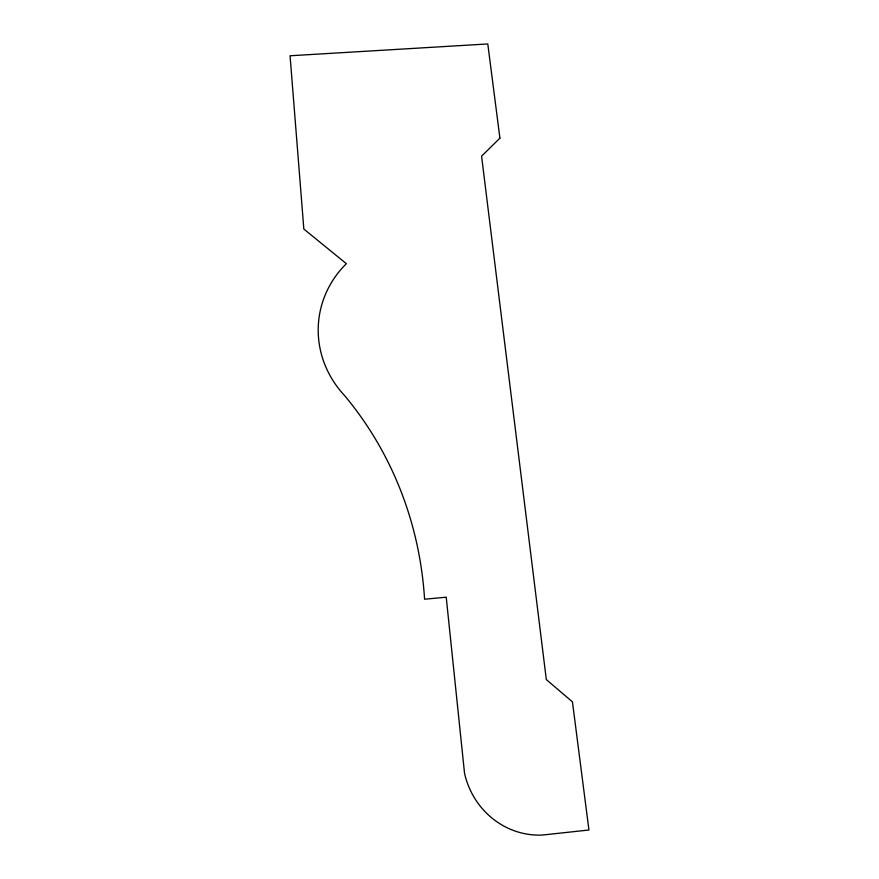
<?xml version="1.0" encoding="UTF-8"?>
<svg xmlns="http://www.w3.org/2000/svg" width="879" height="879" viewBox="0 0 879 879"><rect width="100%" height="100%" fill="white"/><g stroke="black" fill="none" stroke-linecap="round" stroke-linejoin="round"><path stroke-width="1.32" d="M499.909 138.146L481.582 156.187L546.32 679.566L572.449 701.881L588.941 830.007L542.387 835.05A77.89 74.254 73.8 0 1 464.541 773.322L446.213 597.204L424.579 599.214A397.901 367.949 -42.2 0 0 344.623 395.616A103.59 97.393 8.2 0 1 346.37 263.689L303.837 229.056L290.059 55.773L487.79 43.95L499.909 138.146"/></g></svg>
